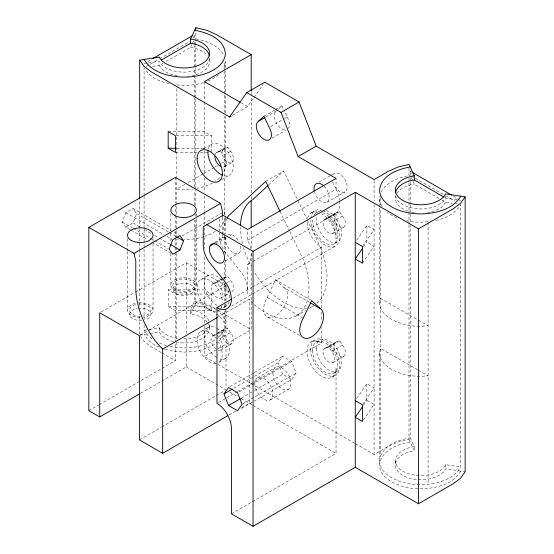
<?xml version="1.0" encoding="UTF-8"?>
<svg xmlns="http://www.w3.org/2000/svg" width="554" height="554" viewBox="0 0 554 554"><rect width="100%" height="100%" fill="white"/><g stroke="black" fill="none" stroke-linecap="round" stroke-linejoin="round"><path stroke-width="0.42" stroke-dasharray="2.77 2.08" d="M139.656 334.228L139.656 314.34M139.656 305.69L139.663 251.218M139.663 250.353L139.663 229.605M139.663 228.74L139.663 199.336M152.128 338.93L148.216 335.987L144.088 330.239L144.088 325.06M144.088 319.88L144.088 248.22M144.088 247.354L144.095 196.421M144.095 195.555L144.095 68.641M176.816 238.178L176.816 229.564M176.816 228.698L176.816 179.586M176.816 178.72L176.816 88.349M207.12 321.985A25.512 14.729 0 0 0 190.604 313.986L190.604 309.818L194.641 301.051L194.648 219.896M194.648 211.261L194.648 209.537M194.648 205.215L194.648 190.541M194.648 187.086L194.648 98.162M194.648 97.296L194.648 67.948M194.648 67.082L194.648 45.497M194.648 44.632L194.648 41.183M190.604 313.986L195.832 302.657L195.832 219.654M195.832 216.192L195.832 214.467M195.832 205.818L195.832 190.257M195.832 189.392L195.832 98.598M195.832 97.739L195.832 77.851M195.832 74.388L195.832 67.477M195.832 66.612L195.832 45.857M195.832 44.992L195.832 41.536M195.832 40.671L195.832 32.021M224.391 215.014L224.391 115.966M224.391 112.524L224.391 94.45M224.391 93.584L224.391 71.21M224.391 70.344L224.391 60.878M223.927 171.906A41.335 23.864 0 0 0 225.333 165.736L225.333 116.672M225.333 113.231L225.339 95.156M225.339 91.715L225.339 71.057M225.339 67.609L225.339 61.584A41.335 23.864 0 0 1 223.241 69.084M250.63 248.718A25.512 14.729 60 0 0 248.822 242.652L247.652 240.207L247.652 229.474M354.65 443.318L204.468 356.596L251.197 329.609L251.197 251.786M251.197 248.331L251.197 229.308M251.197 199.045L251.197 196.448M251.197 192.993L251.197 94.422M251.197 93.557L251.197 91.825M222.673 235.381L222.383 237.804L222.383 235.221M222.77 234.577L223.858 225.713L226.849 219.093M247.146 293.897L247.652 289.887L247.652 264.577L248.822 263.482A25.512 14.729 60 0 0 251.128 252.07M379.566 206.974L379.566 198.367L380.328 195.05M428.09 222.542L428.09 325.835L420.901 326.382A41.335 23.864 0 0 1 379.566 302.519L380.515 298.364L380.515 208.851M435.756 220.423C445.631 218.491 455.617 213.532 460.734 204.509L460.734 466.974C452.743 480.588 435.555 484.265 420.901 484.688A41.335 23.864 0 0 1 379.566 460.824L379.566 352.51L380.515 348.362L380.515 298.364L417.681 319.824M379.566 460.824C381.159 446.115 397.537 440.042 410.182 437.785L410.182 225.402M130.266 229.688L125.8 227.105L122.192 221.974L125.8 212.674L133.015 208.505L171.02 230.45M125.8 227.105L133.015 222.937L136.623 213.636L133.015 208.505M192.965 38.081L194.648 34.424L194.648 38.593C205.804 40.719 218.096 44.867 223.927 55.407M166.055 61.536L190.604 47.36L191.954 44.438M192.293 43.704L193.637 40.781M299.555 335.482L267.16 316.777A16.835 9.723 -60 0 1 267.16 297.339L275.573 279.805L311.653 300.635M356.714 240.201L366.866 225.402L374.082 229.564L362.475 246.482M363.479 247.001L366.866 242.063L366.866 225.402M362.475 263.15L374.082 246.232L366.866 242.063M356.714 398.513L366.866 383.707L374.082 387.876L362.96 404.088M363.479 405.306L366.866 400.376L366.866 383.707M363.445 420.05L374.082 404.538L366.866 400.376M254.397 376.36L278.122 362.662L282.63 356.243L291.653 361.45L296.161 373.077L291.653 379.49L240.498 409.025M232.479 115.315L247.624 106.541L253.503 98.19M253.995 97.497L263.302 84.277M380.979 192.19C386.824 181.698 399.005 177.391 410.182 175.327L410.182 171.158L411.664 172.017M460.734 471.135C452.743 484.757 435.555 488.434 420.901 488.857A41.335 23.864 0 0 1 379.566 464.993C381.159 450.284 397.537 444.211 410.182 441.954L414.302 450.762A25.512 14.729 0 0 0 402.862 475.408A25.512 14.729 0 0 0 445.548 468.802L465.166 471.821M278.337 109.173L281.91 105.862L283.696 109.581M268.718 184.87L283.71 170.964L297.45 199.565M252.894 261.543L336.043 213.539L337.22 212.452A25.512 14.729 60 0 0 339.526 201.033M316.722 303.183C324.817 297.346 326.354 286.653 327.005 277.381C326.839 256.391 315.953 237.998 307.103 219.661M231.607 306.05L335.419 246.121M147.814 61.466L150.785 59.749M146.325 66.487L158.963 59.195M159.704 58.766L189.44 41.598M152.579 66.452L159.365 65.4L163.084 63.253M203.706 148.804L211.649 144.22M263.87 116.278L274.694 110.024M275.414 109.609L281.91 105.862M265.726 117.081L276.55 110.828A10.713 6.184 60 0 0 274.909 119.415A10.713 6.184 60 0 0 281.91 128.86L283.87 129.691A10.713 6.184 60 0 0 285.698 129.871M216.496 152.62L223.712 148.451M215 154.746A8.165 4.716 60 0 1 217.687 152.246L224.903 148.084L227.791 147.191L230.679 151.415A8.165 4.716 60 0 1 232.216 162.357A8.165 4.716 60 0 1 223.366 157.253A8.165 4.716 60 0 1 224.903 148.084M217.687 152.246L220.575 151.36L227.791 147.191M270.671 126.596L283.662 119.103M284.382 118.681L287.27 117.019L284.05 110.322M223.463 167.128A8.165 4.716 60 0 0 223.463 155.584L230.679 151.415M184.988 184.33L176.816 189.053L184.004 189.6A41.335 23.864 0 0 0 193.097 189.011M187.965 182.612L202.833 174.032M203.574 173.603L213.982 167.592M214.723 167.163L217.694 165.445M221.413 163.298L224.391 161.581L225.333 165.736M272.111 138.14L285.822 130.225M224.654 166.761L231.87 162.592M221.565 179.738L229.501 175.154M265.671 181.38L283.71 170.964M182.017 236.039L222.902 212.431M214.564 242.437L224.896 236.475M319.125 182.072L329.949 175.819M330.669 175.403L334.277 173.319M215.291 242.887L225.623 236.925M215.568 244.079L226.634 237.687M229.591 235.983L231.801 234.702M101.202 311.895L134.788 292.498M135.536 292.069L186.289 262.755L226.018 285.691L226.018 300.33M247.652 240.207L336.043 189.17L336.043 178.443M225.277 260.996L238.559 253.33M326.957 202.293L344.997 191.878M311.383 212.819L314.991 210.735M200.825 279.618L208.041 275.456M316.279 212.965L319.887 210.88M212.888 283.849L220.824 279.264M324.727 219.273L335.551 213.027M214.079 283.482L216.967 282.588L219.855 286.813A8.165 4.716 60 0 1 221.392 297.754A8.165 4.716 60 0 1 212.542 292.651A8.165 4.716 60 0 1 214.079 283.482L222.743 278.482M223.463 278.066L227.791 276.342L230.679 280.566A8.165 4.716 60 0 1 231.87 291.743L229.709 292.99M325.925 218.906L328.813 218.013L331.701 222.237A8.165 4.716 60 0 1 333.238 233.179A8.165 4.716 60 0 1 324.388 228.075A8.165 4.716 60 0 1 325.925 218.906L336.749 212.653L339.637 211.767L342.524 215.991A8.165 4.716 60 0 1 343.148 227.41A8.165 4.716 60 0 1 334.062 218.601L333.861 216.759A8.165 4.716 60 0 1 336.749 212.653M247.652 264.577L252.146 261.98M216.967 282.588L223.463 278.842M224.183 278.42L227.791 276.342M328.813 218.013L339.637 211.767M219.855 286.813L226.351 283.066M227.071 282.644L230.679 280.566M331.701 222.237L342.524 215.991M140.176 335.253L147.641 330.946M148.389 330.516L226.018 285.691M221.046 297.99L228.989 293.405M332.892 233.414L343.715 227.168M233.206 298.211L251.8 287.478M252.548 287.048L321.597 247.195A20.429 11.793 60 0 1 307.151 222.168M223.013 308.052L225.893 306.383M334.131 243.892L337.739 241.807M217.895 317.207L249.245 299.105L253.31 303.391M200.652 331.659L207.868 327.497M212.715 335.828L216.323 333.743M217.043 333.328L223.539 329.582M216.295 349.249A8.165 4.716 60 0 1 211.164 341.084A8.165 4.716 60 0 1 213.913 335.461L216.081 334.207M216.801 333.792L224.737 329.208L227.625 328.321L230.506 332.545A8.165 4.716 60 0 1 232.043 343.487A8.165 4.716 60 0 1 223.2 338.383A8.165 4.716 60 0 1 224.737 329.208M218.241 333.737L227.625 328.321M88.834 410.666L98.543 405.064M99.284 404.635L161.235 368.867M161.983 368.438L175.417 360.682L175.417 342.58M218.29 350.197A8.165 4.716 60 0 0 222.521 347.074A8.165 4.716 60 0 0 219.682 338.792L230.506 332.545M140.758 393.236L186.289 366.949L186.289 336.811M220.88 349.969L231.704 343.715M296.286 315.822L305.669 310.406M309.277 308.322L312.885 306.244M225.727 358.424L218.511 362.593A17.86 10.311 60 0 0 218.511 341.97M229.993 386.637L253.718 372.939M254.459 372.51L282.63 356.243M139.428 439.876L161.076 427.376M161.823 426.947L225.27 390.314M311.383 341.963L314.991 339.879M233.643 388.34L253.656 376.782M316.279 342.109L319.887 340.024M257.492 377.773L275.56 367.344M218.463 402.523L225.935 398.208M226.683 397.772L237.147 391.733M237.895 391.304L253.587 382.239M254.334 381.81L321.597 342.974L321.597 327.442M239.016 391.844L291.653 361.45M324.727 348.424L335.551 342.171M325.925 348.05L328.813 347.164L331.701 351.388A8.165 4.716 60 0 1 333.238 362.33A8.165 4.716 60 0 1 324.388 357.226A8.165 4.716 60 0 1 325.925 348.05L336.749 341.804L339.637 340.911L342.524 345.135A8.165 4.716 60 0 1 344.062 356.084A8.165 4.716 60 0 1 335.212 350.973A8.165 4.716 60 0 1 336.749 341.804M328.813 347.164L339.637 340.911M241.115 398.25L253.718 390.979M254.459 390.549L282.63 374.282L291.653 379.49M331.701 351.388L342.524 345.135M242.784 403.894L296.161 373.077M229.093 414.925L235.81 411.047M241.779 407.606L249.245 403.291L249.245 299.105M332.892 362.565L343.715 356.312M270.248 399.87L288.315 389.434M334.131 373.043L337.739 370.958M331.811 377.35L335.419 375.273M231.413 513.814L336.043 453.401L336.043 368.001A20.429 11.793 60 0 1 321.597 376.339A20.429 11.793 60 0 1 307.151 351.319A20.429 11.793 60 0 1 321.597 342.974M355.398 443.747L374.082 454.536L388.43 446.247L397.931 442.037L408.99 439.391L408.99 224.959M213.913 335.461L216.801 334.568M144.095 63.613L147.489 63.08M148.333 62.948L159.365 61.231A25.512 14.729 0 0 0 186.677 72.068A25.512 14.729 0 0 0 209.481 58.184M144.088 330.239L148.333 329.575M149.178 329.443L159.358 327.857A25.512 14.729 0 0 0 179.018 338.494M139.656 335.087L149.178 333.612M150.03 333.48L159.358 332.026A25.512 14.729 0 0 0 173.471 341.631M428.09 221.683L420.901 222.23A41.335 23.864 0 0 1 406.774 220.79M168.194 131.554L204.461 131.63L211.676 135.799L211.676 152.461M176.276 135.723L211.676 135.799M176.83 148.237L204.461 148.299M175.41 152.385L196.995 152.433M200.451 152.44L209.945 152.461M168.201 289.86L204.461 289.936L211.676 294.105L211.676 310.766L175.417 310.69L168.201 306.521L168.201 289.86L175.417 294.022L211.676 294.105M168.201 306.521L204.461 306.597L211.676 310.766M176.816 84.9L184.004 85.448A41.335 23.864 0 0 0 203.893 82.504M178.409 239.162L176.816 239.044L176.816 252.797M216.067 311.355L213.02 311.057A17.86 10.311 60 0 1 198.083 293.932A17.86 10.311 60 0 1 203.436 278.814L206.483 279.112A17.86 10.311 60 0 1 222.383 302.373M215.894 363.396L212.854 363.099A17.86 10.311 60 0 1 197.917 345.973A17.86 10.311 60 0 1 203.27 330.856L206.317 331.154A17.86 10.311 60 0 1 215.894 338.141M395.528 195.735A25.512 14.729 0 0 0 418.9 208.886A25.512 14.729 0 0 0 445.548 198.013L460.734 200.347L458.504 199.059M441.822 200.029L445.548 202.175L452.293 203.214M455.672 203.733L457.355 203.99M410.182 437.785L414.302 446.6A25.512 14.729 0 0 0 402.862 471.239A25.512 14.729 0 0 0 445.548 464.64L460.734 466.974M169.15 83.64C159.587 81.673 149.628 77.172 144.552 68.419M194.641 301.051L204.599 303.433L213.491 307.373L216.012 309.271M195.832 302.657L206.891 305.302L216.392 309.513M194.641 305.219L204.599 307.595L213.491 311.535L216.012 313.432M166.657 345.509L163.333 344.713L157.862 342.282M169.981 346.305L173.305 347.095L184.004 347.912A41.335 23.864 0 0 0 216.122 339.069M164.995 349.276L173.305 351.264L184.004 352.074A41.335 23.864 0 0 0 217.445 342.233M159.427 347.143L154.732 345.059L148.216 340.149L144.088 334.401M161.235 352.531L151.533 346.963L144.241 341.479L140.578 336.368M161.983 352.96L175.417 360.682M453.297 196.054L457.756 198.63M415.382 178.326L445.118 195.5M445.866 195.929L454.786 201.074M412.924 181.2L414.302 184.136L441.081 199.599M240.928 102.677L247.624 106.541M418.429 320.254L428.09 325.835L428.09 484.141M275.573 279.805L283.994 287.616L309.762 302.491M417.681 369.816L380.515 348.362L380.515 456.676M418.429 370.245L428.09 375.827L420.901 376.374A41.335 23.864 0 0 1 379.566 352.51M174.004 232.174L178.478 234.751M136.623 213.636L168.665 232.14M169.413 232.569L176.124 236.447M125.8 212.674L163.804 234.619M166.789 236.336L172.003 239.349M267.16 297.339L303.239 318.162M133.015 222.937L140.467 227.244M144.192 229.391L151.644 233.698M154.628 235.415L158.354 237.569M159.095 237.998L169.531 244.023M122.192 221.974L132.621 227.999M133.369 228.428L154.234 240.471M154.982 240.907L168.395 248.649M131.014 230.118L147.412 239.584M151.879 242.167L170.514 252.922M217.874 310.365L251.197 329.609M186.289 366.949L226.018 389.884M229.765 392.045L237.257 396.373M241.004 398.534L252.243 405.022M252.991 405.452L336.043 453.401M216.642 309.741L219.799 312.117L223.927 317.871L225.333 324.048A41.335 23.864 0 0 1 216.794 338.577M216.642 313.91L219.799 316.279L223.927 322.033L225.333 328.21A41.335 23.864 0 0 1 218.068 341.728M220.575 151.36L223.463 155.584M217.279 335.274L219.682 338.792M336.043 189.17L337.22 191.622A25.512 14.729 60 0 1 339.436 200.209M297.823 200.333L306.729 218.885M280.151 211.524L289.43 230.852M289.804 231.62L303.17 259.445A61.231 35.352 60 0 1 300.019 313.065A61.231 35.352 60 0 1 254.466 304.617M252.042 267.859L246.218 255.733A61.231 35.352 60 0 1 243.476 247.603M410.182 171.158L413.27 177.772M411.206 177.529L412.585 180.466M408.99 439.391L410.182 441.954M278.122 362.662L282.63 374.282M224.391 211.58L225.333 215.728M247.652 289.887L247.139 285.268A20.408 11.786 60 0 0 240.415 271.273L226.344 253.794A19.39 11.191 60 0 1 219.495 236.122L219.495 231.863M445.548 196.345L445.548 198.013M445.548 464.64L445.548 468.802M414.302 446.6L414.302 450.762M410.182 177.917L410.182 181.366M410.182 182.231L410.182 203.817M410.182 204.675L410.182 213.311M410.182 214.176L410.182 224.536M408.99 167.89L408.99 177.405M408.99 178.27L408.99 224.093M395.39 460.824L395.39 464.993M380.515 197.66L380.515 205.402M379.566 207.833L379.566 302.519M374.082 180.438L374.082 201.123M374.082 204.571L374.082 454.536M336.043 213.539L336.043 238.85A20.429 11.793 60 0 0 321.597 213.83M321.597 247.195L321.597 308.46M321.597 311.909L321.597 320.537M226.018 303.779L226.018 307.221M226.018 310.662L226.018 388.16M225.333 218.304L225.333 233.781M225.333 237.216L225.333 255.269M225.333 259.57L225.333 279.341M225.333 284.5L225.333 300.836M225.333 304.271L225.333 324.048M224.391 218.456L224.391 235.651M224.391 236.51L224.391 252.839M224.391 262.298L224.391 279.493M224.391 283.786L224.391 303.564M224.391 304.423L224.391 307.858M224.391 311.3L224.391 319.893M222.383 217.154L222.383 234.363M219.495 219.093L219.495 231.011M209.516 328.21L209.516 324.048A25.512 14.729 0 0 1 184.004 338.778M204.454 81.639L204.461 101.465M204.461 102.324L204.461 174.205M204.461 177.661L204.461 192.342M204.461 195.797L204.461 211.344M204.461 212.21L204.461 224.301M204.461 227.756L204.461 248.483M204.461 257.118L204.461 322.975M204.461 326.424L204.468 356.596M196.351 213.65L196.351 217.957M196.351 218.816L196.351 285.158M186.289 262.755L186.289 333.363M176.816 253.656L176.816 341.347M176.816 342.206L176.816 347.365M175.41 177.384L175.41 203.304M175.41 204.17L175.417 214.537M175.417 215.402L175.417 227.493M175.417 230.956L175.417 237.001M175.417 237.867L175.417 251.689M175.417 252.555L175.417 341.714M170.84 213.65L170.84 232.604M170.84 233.463L170.84 242.077M170.84 253.275L170.84 285.158M159.358 327.857L159.358 332.026M153.056 238.642L153.056 242.95M153.056 243.815L153.056 310.15M127.545 238.642L127.545 250.706M127.545 251.564L127.545 310.15M307.11 307.955A61.231 35.352 60 0 1 253.947 271.502M242.417 243.559A61.231 35.352 60 0 1 240.422 227.389M314.326 305.406A61.231 35.352 60 0 1 310.482 307.131M229.287 291.972A8.165 4.716 60 0 1 222.216 279.728M223.712 277.602A8.165 4.716 60 0 1 224.903 277.229M207.57 322.573A25.512 14.729 0 0 1 203.179 337.926A25.512 14.729 0 0 1 177.398 342.441M396.934 217.805A41.335 23.864 0 0 1 387.461 212.39M382.059 206.524A41.335 23.864 0 0 1 379.566 198.367M322.94 210.645A20.429 11.793 60 0 1 339.574 234.979A20.429 11.793 60 0 1 325.96 245.526A20.429 11.793 60 0 1 310.759 220.083M310.836 218.394A20.429 11.793 60 0 1 321.465 210.153M322.573 212.646A17.86 10.311 60 0 1 337.802 234.681A17.86 10.311 60 0 1 324.325 242.465A17.86 10.311 60 0 1 312.851 218.262M314.27 214.82A17.86 10.311 60 0 1 318.19 212.251M307.643 218.137A20.429 11.793 60 0 1 317.858 212.237M240.519 246.011A10.713 6.184 60 0 1 233.206 252.797A10.713 6.184 60 0 1 225.887 237.562M227.846 234.771A10.713 6.184 60 0 1 231.24 234.467L233.206 235.298A10.713 6.184 60 0 1 238.559 240.955M287.27 117.019A10.713 6.184 60 0 1 288.468 128.272M283.994 287.616A16.835 9.723 -60 0 1 283.994 307.054A16.835 9.723 -60 0 1 267.16 316.777M216.801 328.377A17.86 10.311 60 0 1 229.411 349.477A17.86 10.311 60 0 1 218.117 358.223M216.801 357.538A17.86 10.311 60 0 1 204.177 336.049A17.86 10.311 60 0 1 216.143 328.016M332.635 181.906A10.713 6.184 60 0 0 334.277 185.694L335.849 187.993A10.713 6.184 60 0 0 345.648 191.4A10.713 6.184 60 0 0 344.997 179.51L343.425 177.211A10.713 6.184 60 0 0 333.072 174.441M324.028 186.137A10.713 6.184 60 0 1 327.13 202.189A10.713 6.184 60 0 1 314.596 192.321M208.38 148.874A17.86 10.311 60 0 1 229.501 154.531A17.86 10.311 60 0 1 223.844 175.66M326.181 210.562A17.86 10.311 60 0 1 341.389 232.334A17.86 10.311 60 0 1 328.37 240.665A17.86 10.311 60 0 1 316.341 216.863M318.792 211.683A17.86 10.311 60 0 1 321.798 210.167M229.162 301.736A17.86 10.311 60 0 1 221.025 307.068M216.967 305.503A17.86 10.311 60 0 1 204.343 283.627A17.86 10.311 60 0 1 216.967 276.335A17.86 10.311 60 0 1 229.598 298.211M221.946 305.898A17.86 10.311 60 0 1 221.074 308.072M220.686 308.689A17.86 10.311 60 0 1 218.678 310.552M225.312 216.503A41.335 23.864 0 0 1 218.068 229.238M215.423 231.226A41.335 23.864 0 0 1 204.668 236.392M203.886 236.648A41.335 23.864 0 0 1 184.004 239.591M190.604 309.818A25.512 14.729 0 0 1 209.37 322.511M209.204 59.278A25.512 14.729 0 0 1 192.196 75.538M188.99 76.03A25.512 14.729 0 0 1 187.335 76.189M177.398 75.815A25.512 14.729 0 0 1 159.365 65.4M190.604 47.36A25.512 14.729 0 0 1 207.577 55.947M219.799 177.668A41.335 23.864 0 0 1 215.423 181.234M212.528 183A41.335 23.864 0 0 1 197.279 188.332M445.548 202.175A25.512 14.729 0 0 1 430.666 211.974M429.883 212.154A25.512 14.729 0 0 1 427.508 212.591M414.302 212.591A25.512 14.729 0 0 1 408.873 211.351M408.146 211.122A25.512 14.729 0 0 1 395.701 196.061M396.927 193.332A25.512 14.729 0 0 1 414.302 184.136M218.678 74.575A41.335 23.864 0 0 1 207.161 81.355M138.209 308.253A10.713 6.184 0 0 1 150.328 312.137A10.713 6.184 0 0 1 145.654 319.672M141.699 320.447A10.713 6.184 0 0 1 129.788 315.524A10.713 6.184 0 0 1 137.524 308.343M138.632 302.851A12.756 7.361 0 0 1 152.807 308.716A12.756 7.361 0 0 1 143.604 317.262M140.3 317.518A12.756 7.361 0 0 1 127.655 311.113A12.756 7.361 0 0 1 136.997 303.038M138.902 304.014A10.713 6.184 0 0 1 150.806 308.945A10.713 6.184 0 0 1 143.071 316.126M140.3 316.334A10.713 6.184 0 0 1 129.788 311.355A10.713 6.184 0 0 1 136.201 304.437M192.875 292.415L191.172 293.696A10.713 6.184 0 0 1 183.596 295.504L180.819 295.296A10.713 6.184 0 0 1 173.527 287.207A10.713 6.184 0 0 1 188.125 283.717A10.713 6.184 0 0 1 192.875 292.415M272.921 373.181A12.756 7.361 60 0 0 286.446 390.016A12.756 7.361 60 0 0 286.446 371.976A12.756 7.361 60 0 0 272.921 373.181M254.847 383.61A12.756 7.361 60 0 0 268.378 400.445A12.756 7.361 60 0 0 268.378 382.405A12.756 7.361 60 0 0 254.847 383.61M310.759 349.235A20.429 11.793 60 0 0 332.428 376.194A20.429 11.793 60 0 0 332.428 347.296A20.429 11.793 60 0 0 310.759 349.235M312.574 350.287A17.86 10.311 60 0 0 331.521 373.846A17.86 10.311 60 0 0 331.521 348.591A17.86 10.311 60 0 0 312.574 350.287M316.182 348.203A17.86 10.311 60 0 0 335.128 371.769A17.86 10.311 60 0 0 335.128 346.513A17.86 10.311 60 0 0 316.182 348.203M174.572 290.358A12.756 7.361 0 0 0 195.915 287.062A12.756 7.361 0 0 0 180.292 278.039A12.756 7.361 0 0 0 174.572 290.358M178.236 290.511A10.713 6.184 0 0 0 194.309 285.158A10.713 6.184 0 0 0 178.236 279.798A10.713 6.184 0 0 0 178.236 290.511"/><path stroke-width="0.83" d="M139.663 198.477L139.663 60.13L159.365 57.069A25.512 14.729 0 0 0 202.044 63.668A25.512 14.729 0 0 0 190.604 39.029L195.832 27.7L206.898 30.345L216.392 34.556L251.197 54.645L251.197 90.96M195.832 29.431L195.832 27.7M251.197 227.576L251.197 200.777M231.731 299.063L216.967 307.602L216.967 403.381A20.429 11.793 60 0 1 231.413 428.408L231.413 513.814L253.046 526.3L355.259 467.285L355.259 192.328L253.046 251.336L206.864 224.675M179.967 250.048L183.575 240.748L179.967 235.616L172.751 239.778L169.143 249.078L172.751 254.21L179.967 250.048L170.279 244.453M227.182 218.359L228.179 216.157L265.671 181.38L280.151 211.524M362.51 248.407L355.259 258.981L362.475 263.15L362.475 246.482L355.259 242.32M362.51 406.719L355.259 417.294L362.475 421.456L362.475 404.794L355.259 400.625M139.663 60.13L144.241 66.515L151.533 71.999L229.598 116.984L246.731 92.601L264.77 82.193L299.049 101.978L316.182 146.145L374.082 179.572L388.43 171.29L397.931 167.079L408.99 164.434L414.302 175.805L414.302 179.974A25.512 14.729 0 0 0 395.528 192.66M224.003 393.908L228.511 387.488L237.534 392.696L242.043 404.323L237.534 410.736L228.511 405.528L224.003 393.908L232.161 389.199M355.259 467.285L418.492 503.787L453.29 483.69L460.582 478.206L465.166 471.821L465.166 196.864L460.734 196.178C452.743 209.8 435.555 213.477 420.901 213.899A41.335 23.864 0 0 1 379.566 190.036C381.159 175.327 397.537 169.247 410.182 166.989M465.166 196.864L460.582 203.249L453.29 208.733L418.492 228.83L355.259 192.328M258.51 121.243L263.87 116.278L269.23 127.434A10.713 6.184 60 0 1 269.23 139.802A10.713 6.184 60 0 1 258.51 133.618A10.713 6.184 60 0 1 258.51 121.243L265.006 117.496M268.094 185.452L253.102 199.357A61.231 35.352 60 0 0 240.443 225.672M229.598 116.984L231.039 116.153M153.015 58.461L192.418 35.712M161.595 59.943L190.604 43.191L190.604 39.029M251.197 54.645L204.454 81.639L240.18 102.248M246.731 92.601L281.01 112.393L299.049 101.978M140.017 393.665L99.713 416.94L88.834 410.666L88.834 227.355L175.41 177.384L220.575 203.429L222.383 211.129L222.383 216.289M281.01 112.393L298.142 156.56L316.182 146.145M88.834 227.355L133.985 253.42L220.575 203.429M210.125 245.872L214.557 243.317M99.713 416.94L99.713 312.754L139.428 335.682L139.428 439.876L162.654 453.283L162.654 349.096L217.147 317.636M228.511 405.528L240.374 398.679M162.654 453.283L227.597 415.791M168.194 148.223L175.41 152.385L175.41 135.723L168.194 131.554L168.194 148.223L175.964 148.237M460.734 196.178L445.548 193.845A25.512 14.729 0 0 1 402.862 200.451A25.512 14.729 0 0 1 414.302 175.805M194.648 30.255C207.279 32.561 223.768 38.475 225.339 53.253A41.335 23.864 0 0 1 184.004 77.117C169.365 76.646 152.094 73.059 144.095 59.444M412.411 172.446L451.808 195.195M414.302 179.974L444.059 197.155M298.142 156.56L336.043 178.443L247.652 229.474L223.103 215.305L203.256 226.759L203.256 245.498A19.39 11.191 60 0 0 210.104 263.164L224.176 280.643A20.408 11.786 60 0 1 230.907 294.645L231.413 299.257A20.429 11.793 60 0 1 216.967 307.602M310.503 302.92L320.073 308.446A16.835 9.723 -60 0 1 320.073 327.885A16.835 9.723 -60 0 1 303.239 337.608A16.835 9.723 -60 0 1 303.239 318.162L311.653 300.635L320.073 308.446M176.864 236.877L183.575 240.748M162.654 349.096L157.44 343.584A61.231 35.352 60 0 1 135.792 287.796L135.792 261.121L133.985 253.42M418.492 228.83L418.492 503.787M253.046 251.336L253.046 526.3M220.575 166.352A8.165 4.716 60 0 1 214.8 156.353M314.277 191.054A10.713 6.184 60 0 1 323.557 185.694M222.556 175.23A17.86 10.311 60 0 1 208.103 150.203M190.604 43.191A25.512 14.729 0 0 1 209.377 55.885M210.409 245.263L209.647 246.932A10.713 6.184 60 0 0 215.651 261.28A10.713 6.184 60 0 0 224.515 258.545A10.713 6.184 60 0 0 216.967 244.674L215.007 243.843A10.713 6.184 60 0 0 210.409 245.263M197.127 158.645A17.86 10.311 60 0 0 216.067 182.211A17.86 10.311 60 0 0 216.067 156.955A17.86 10.311 60 0 0 197.127 158.645M131.277 240.408A12.756 7.361 0 0 0 152.62 237.105A12.756 7.361 0 0 0 136.997 228.082A12.756 7.361 0 0 0 131.277 240.408M174.572 215.409A12.756 7.361 0 0 0 195.915 212.106A12.756 7.361 0 0 0 180.292 203.089A12.756 7.361 0 0 0 174.572 215.409"/></g></svg>
